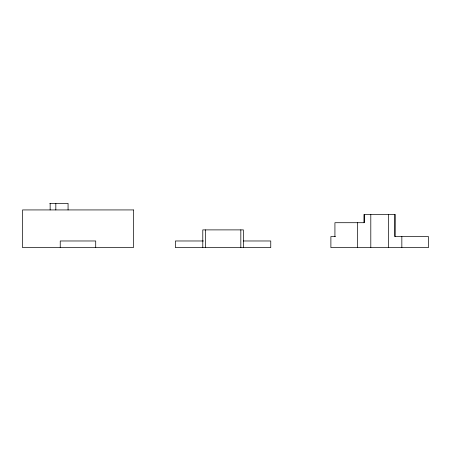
<?xml version="1.0" encoding="UTF-8"?>
<svg xmlns="http://www.w3.org/2000/svg" width="451" height="451" viewBox="0 0 451 451"><rect width="100%" height="100%" fill="white"/><g stroke="black" fill="none" stroke-linecap="round" stroke-linejoin="round"><path stroke-width="0.68" d="M49.819 203.373L68.067 203.373L68.067 209.929M334.924 236.538L334.924 222.709L364.149 222.709L364.149 214.366L395.189 214.366L395.189 236.538M335.533 236.538L330.887 236.538L330.887 247.627L428.45 247.627L428.45 236.538L394.681 236.538L394.743 214.366M203.463 240.975L175.411 240.975L175.411 247.627L270.758 247.627L270.758 240.975L243.382 240.975M401.841 236.538L401.841 247.627M388.536 214.366L388.536 247.627M370.801 214.366L370.801 247.627M364.166 214.366L364.149 222.709M357.496 222.709L357.496 247.627M243.382 247.627L243.382 229.886L202.787 229.886L202.787 247.627M240.823 229.886L240.823 247.627M205.346 229.886L205.346 247.627M95.713 247.627L95.713 240.975L60.237 240.975L60.237 247.627M55.823 203.373L55.823 209.929M50.146 203.373L50.146 209.929M133.406 209.929L22.55 209.929L22.55 247.627L133.406 247.627L133.406 209.929"/></g></svg>
